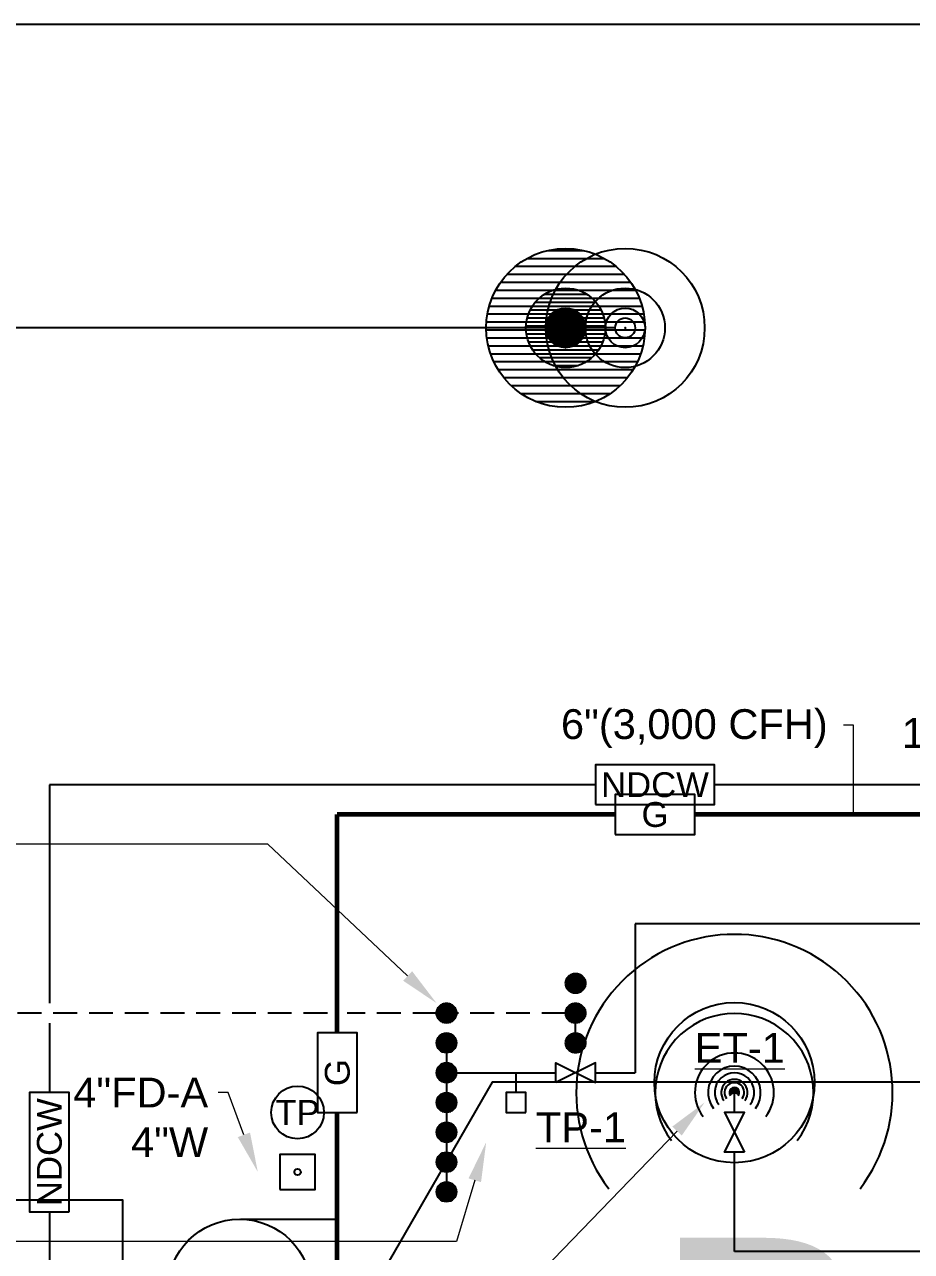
# Model space of a CAD drawing. Extents: x -6836 to 13740, y -142 to 3166.
# Drawn here: x 1044.8 to 1178.8, y 1038 to 1223.3 of the extents above; entities that cross this region are included whole.
import ezdxf
from ezdxf import colors
from ezdxf.entities.mleader import LeaderData, LeaderLine
from ezdxf.enums import TextEntityAlignment as Align
from ezdxf.math import Vec2, Vec3

# ---------------------------------------------------------------- set-up
doc = ezdxf.new("R2010")
doc.units = 0
doc.header["$LTSCALE"] = 18
doc.header["$MEASUREMENT"] = 0
doc.linetypes.add('VENT', pattern=[0.30000000000000004, 0.2, -0.1])
for name, color, linetype in [('0 @ 1 (1)', 7, 'Continuous'), ('0 @ 1 (2)', 7, 'Continuous'), ('0 @ 128', 7, 'Continuous'), ('0 @ 192', 7, 'Continuous'), ('0 @ 384', 7, 'Continuous'), ('0 @ 48', 7, 'Continuous'), ('0 @ 96', 7, 'Continuous'), ('M-EQP-N', 8, 'Continuous'), ('P-CW-N', 4, 'Continuous'), ('P-CW-N @ 1 (1)', 4, 'Continuous'), ('P-CW-N @ 1 (2)', 4, 'Continuous'), ('P-CW-N @ 12', 4, 'Continuous'), ('P-CW-N @ 128', 4, 'Continuous'), ('P-CW-N @ 16', 4, 'Continuous'), ('P-CW-N @ 192', 4, 'Continuous'), ('P-CW-N @ 2', 4, 'Continuous'), ('P-CW-N @ 24', 4, 'Continuous'), ('P-CW-N @ 384', 4, 'Continuous'), ('P-CW-N @ 4', 4, 'Continuous'), ('P-CW-N @ 48', 4, 'Continuous'), ('P-CW-N @ 64', 4, 'Continuous'), ('P-CW-N @ 768', 4, 'Continuous'), ('P-CW-N @ 8', 4, 'Continuous'), ('P-CW-N @ 96', 4, 'Continuous'), ('P-FIXT-N', 3, 'Continuous'), ('P-NDCW-N', 4, 'Continuous'), ('P-NDCW-N @ 48', 4, 'Continuous'), ('P-SAN-N @ 48', 6, 'Continuous'), ('P-SANV-N', 5, 'VENT'), ('P-SANV-N @ 48', 5, 'VENT'), ('P-STRM-N', 2, 'Continuous'), ('P-STRM-N @ 1 (1)', 2, 'Continuous'), ('P-STRM-N @ 192', 2, 'Continuous'), ('P-STRM-N @ 384', 2, 'Continuous'), ('P-STRM-N @ 48', 2, 'Continuous'), ('P-STRM-N @ 96', 2, 'Continuous'), ('P-TP-N @ 48', 6, 'Continuous')]:
    doc.layers.add(name, color=color, linetype=linetype)
for name, color, linetype, lineweight in [('G-ANNO-TEXT', 70, 'Continuous', 0), ('P-GAS-N', 3, 'Continuous', 60), ('P-GAS-N @ 48', 3, 'Continuous', 60)]:
    doc.layers.add(name, color=color, linetype=linetype, lineweight=lineweight)
doc.styles.add('Arial', font='arial.ttf')
doc.styles.add('Arial Narrow', font='ARIALN.TTF')
doc.dimstyles.new('Loop048', dxfattribs={"dimscale": 0, "dimtxt": 0.09375, "dimasz": 0.03125, "dimexe": 0.0625, "dimexo": 0.0625, "dimgap": 0.09375, "dimtad": 1, "dimdec": 4, "dimzin": 3, "dimdsep": 46, "dimlunit": 4, "dimtxsty": 'Arial', "dimblk": 'OBLIQUE', "dimcen": 0.09375, "dimdle": 0.0625, "dimclrd": 256, "dimclre": 256, "dimclrt": 256, "dimadec": 4, "dimazin": 0, "dimtfac": 0.8, "dimtdec": 4, "dimtix": 1, "dimtofl": 0, "dimtmove": 1, "dimatfit": 0, "dimldrblk": 'LeaderNoteBlock', "dimfxl": 1, "dimfrac": 1, "dimtolj": 1, "dimtzin": 0, "dimlwd": -1, "dimlwe": -1, "dimarcsym": 0})

# ---------------------------------------------------------------- blocks, each defined once
blk = doc.blocks.new('*U13')
at = {"linetype": 'Continuous'}
blk.add_lwpolyline([(-0.05555774199920424, -0.05555774199920421), (0.05555774199920421, -0.05555774199920424), (0.05555774199920425, 0.05555774199920421), (-0.05555774199920416, 0.05555774199920427)], close=True, dxfattribs=at)
at = {"color": 7, "linetype": 'Continuous'}
blk.add_circle((0, 0), 0.01, dxfattribs=at)
blk = doc.blocks.new('TrapPrimer')
at = {"linetype": 'Continuous'}
blk.add_circle((0, 0), 0.08288711157735473, dxfattribs=at)
at = {"linetype": 'Continuous', "style": 'Arial'}
blk.add_text('TP', height=0.078125, dxfattribs=at).set_placement((0, 0), align=Align.MIDDLE)
blk = doc.blocks.new('NON POWERED EQUIPMENT TAG')
blk.add_line((-0.28125, 0), (0.28125, 0))
blk.add_lwpolyline([(-0.28125, 0.15625), (0.28125, 0.15625), (0.28125, -0.15625), (-0.28125, -0.15625)], close=True)
at = {"style": 'Arial'}
for p in [(0, 0.03125), (0, -0.125)]:
    blk.add_attdef('XXXX', text='', height=0.078125, dxfattribs=at).set_placement(p, align=Align.CENTER)
blk = doc.blocks.new('*U2360')
at = {"layer": '0 @ 1 (1)'}
ref = blk.add_blockref('NON POWERED EQUIPMENT TAG', (913.6381814748947, 967.2108660248655), dxfattribs=at)
ref.add_attrib('XXXX', 'HX', dxfattribs={"layer": '0', "height": 0.078125, "style": 'Arial'}).set_placement((913.6381814748947, 967.2421160248655), align=Align.CENTER)
ref.add_attrib('XXXX', '1', dxfattribs={"layer": '0', "height": 0.078125, "style": 'Arial'}).set_placement((913.6381814748947, 967.0858660248655), align=Align.CENTER)
at = {"layer": '0 @ 1 (2)'}
ref = blk.add_blockref('NON POWERED EQUIPMENT TAG', (951.5264145180117, 996.3056228628284), dxfattribs=at)
ref.add_attrib('XXXX', 'HX', dxfattribs={"layer": '0', "height": 0.078125, "style": 'Arial'}).set_placement((951.5264145180117, 996.3368728628284), align=Align.CENTER)
ref.add_attrib('XXXX', '1', dxfattribs={"layer": '0', "height": 0.078125, "style": 'Arial'}).set_placement((951.5264145180117, 996.1806228628284), align=Align.CENTER)
at = {"layer": '0 @ 128'}
ref = blk.add_blockref('NON POWERED EQUIPMENT TAG', (951.5264145180117, 996.3056228628284), dxfattribs=dict(at, xscale=128, yscale=128, zscale=128))
ref.add_attrib('XXXX', 'HX', dxfattribs={"layer": '0', "height": 10, "style": 'Arial'}).set_placement((951.5264145180117, 1000.305622862828), align=Align.CENTER)
ref.add_attrib('XXXX', '1', dxfattribs={"layer": '0', "height": 10, "style": 'Arial'}).set_placement((951.5264145180117, 980.3056228628284), align=Align.CENTER)
at = {"layer": '0 @ 192'}
ref = blk.add_blockref('NON POWERED EQUIPMENT TAG', (951.5264145180117, 996.3056228628284), dxfattribs=dict(at, xscale=192, yscale=192, zscale=192))
ref.add_attrib('XXXX', 'HX', dxfattribs={"layer": '0', "height": 15, "style": 'Arial'}).set_placement((970.4705310395702, 1016.85300128181), align=Align.CENTER)
ref.add_attrib('XXXX', '1', dxfattribs={"layer": '0', "height": 15, "style": 'Arial'}).set_placement((970.4705310395702, 986.8530012818098), align=Align.CENTER)
at = {"layer": '0 @ 384'}
ref = blk.add_blockref('NON POWERED EQUIPMENT TAG', (951.5264145180117, 996.3056228628284), dxfattribs=dict(at, xscale=384, yscale=384, zscale=384))
ref.add_attrib('XXXX', 'HX', dxfattribs={"layer": '0', "height": 30, "style": 'Arial'}).set_placement((951.5264145180117, 1008.305622862828), align=Align.CENTER)
ref.add_attrib('XXXX', '1', dxfattribs={"layer": '0', "height": 30, "style": 'Arial'}).set_placement((951.5264145180117, 948.3056228628284), align=Align.CENTER)
at = {"layer": '0 @ 48'}
ref = blk.add_blockref('NON POWERED EQUIPMENT TAG', (913.6381814748947, 967.2108660248655), dxfattribs=dict(at, xscale=48, yscale=48, zscale=48))
ref.add_attrib('XXXX', 'HX', dxfattribs={"layer": '0', "height": 3.75, "style": 'Arial'}).set_placement((951.5264145180117, 997.8056228628284), align=Align.CENTER)
ref.add_attrib('XXXX', '1', dxfattribs={"layer": '0', "height": 3.75, "style": 'Arial'}).set_placement((951.5264145180117, 990.3056228628284), align=Align.CENTER)
at = {"layer": '0 @ 96'}
ref = blk.add_blockref('NON POWERED EQUIPMENT TAG', (951.5264145180117, 996.3056228628284), dxfattribs=dict(at, xscale=96, yscale=96, zscale=96))
ref.add_attrib('XXXX', 'HX', dxfattribs={"layer": '0', "height": 7.5, "style": 'Arial'}).set_placement((942.0543562572325, 992.0319336533377), align=Align.CENTER)
ref.add_attrib('XXXX', '1', dxfattribs={"layer": '0', "height": 7.5, "style": 'Arial'}).set_placement((942.0543562572325, 977.0319336533377), align=Align.CENTER)
blk = doc.blocks.new('*U60')
blk.add_line((-0.2136765412519757, 1.082467449009528e-15), (0.2136765412519732, 6.938893903907228e-16))
blk.add_lwpolyline([(0.2136765412519732, 6.938893903907228e-16), (0.1068382706259555, 0.1850493129169745), (-0.1068382706259557, 0.1850493129169745), (-0.2136765412520134, -6.433742427702782e-14), (-0.1068382706259483, -0.1850493129169653), (0.1068382706259551, -0.1850493129169653)], close=True)
at = {"style": 'Arial', "flags": 4}
for tag, p in [('XXXX', (-2.030828976147057e-16, 0.07700861977423457)), ('X', (-2.030828976147057e-16, -0.08995575117883425))]:
    blk.add_attdef(tag, text='', height=0.09375, dxfattribs=at).set_placement(p, align=Align.MIDDLE_CENTER)
at = {"style": 'Arial'}
blk.add_attdef('-', text='', height=0.09375, dxfattribs=at).set_placement((3.351485755587191e-15, -0.2840211939317867), align=Align.MIDDLE_CENTER)
blk = doc.blocks.new('*U2361')
at = {"layer": '0 @ 1 (1)'}
ref = blk.add_blockref('*U60', (1136.223874248222, 1002.997052938817), dxfattribs=at)
ref.add_attrib('XXXX', 'B', dxfattribs={"layer": '0', "height": 0.09375, "style": 'Arial'}).set_placement((1136.223874248222, 1003.074061558591), align=Align.MIDDLE_CENTER)
ref.add_attrib('X', '1', dxfattribs={"layer": '0', "height": 0.09375, "style": 'Arial'}).set_placement((1136.223874248222, 1002.907097187638), align=Align.MIDDLE_CENTER)
at = {"layer": '0 @ 1 (2)'}
ref = blk.add_blockref('*U60', (1156.443542399655, 1002.997052938817), dxfattribs=at)
ref.add_attrib('XXXX', 'B', dxfattribs={"layer": '0', "height": 0.09375, "style": 'Arial'}).set_placement((1156.443542399655, 1003.074061558592), align=Align.MIDDLE_CENTER)
ref.add_attrib('X', '1', dxfattribs={"layer": '0', "height": 0.09375, "style": 'Arial'}).set_placement((1156.443542399655, 1002.907097187638), align=Align.MIDDLE_CENTER)
at = {"layer": '0 @ 128'}
ref = blk.add_blockref('*U60', (1156.443542399655, 1002.997052938817), dxfattribs=dict(at, xscale=128, yscale=128, zscale=128))
ref.add_attrib('XXXX', 'B', dxfattribs={"layer": '0', "height": 12, "style": 'Arial'}).set_placement((1156.443542399655, 1012.854156269919), align=Align.MIDDLE_CENTER)
ref.add_attrib('X', '1', dxfattribs={"layer": '0', "height": 12, "style": 'Arial'}).set_placement((1156.443542399655, 991.4827167879265), align=Align.MIDDLE_CENTER)
at = {"layer": '0 @ 192'}
ref = blk.add_blockref('*U60', (1156.443542399655, 1002.997052938817), dxfattribs=dict(at, xscale=192, yscale=192, zscale=192))
ref.add_attrib('XXXX', 'B', dxfattribs={"layer": '0', "height": 18, "style": 'Arial'}).set_placement((1166.553376475371, 1017.78270793547), align=Align.MIDDLE_CENTER)
ref.add_attrib('X', '1', dxfattribs={"layer": '0', "height": 18, "style": 'Arial'}).set_placement((1166.553376475371, 985.7255487124811), align=Align.MIDDLE_CENTER)
at = {"layer": '0 @ 384'}
ref = blk.add_blockref('*U60', (1156.443542399655, 1002.997052938817), dxfattribs=dict(at, xscale=384, yscale=384, zscale=384))
ref.add_attrib('XXXX', 'B', dxfattribs={"layer": '0', "height": 36, "style": 'Arial'}).set_placement((1156.443542399655, 1032.568362932123), align=Align.MIDDLE_CENTER)
ref.add_attrib('X', '1', dxfattribs={"layer": '0', "height": 36, "style": 'Arial'}).set_placement((1156.443542399655, 968.4540444861449), align=Align.MIDDLE_CENTER)
at = {"layer": '0 @ 48'}
ref = blk.add_blockref('*U60', (1136.223874248222, 1002.997052938817), dxfattribs=dict(at, xscale=48, yscale=48, zscale=48))
ref.add_attrib('XXXX', 'B', dxfattribs={"layer": '0', "height": 4.5, "style": 'Arial'}).set_placement((1156.443542399655, 1006.693466687981), align=Align.MIDDLE_CENTER)
ref.add_attrib('X', '1', dxfattribs={"layer": '0', "height": 4.5, "style": 'Arial'}).set_placement((1156.443542399655, 998.6791768822333), align=Align.MIDDLE_CENTER)
at = {"layer": '0 @ 96'}
ref = blk.add_blockref('*U60', (1156.443542399655, 1002.997052938817), dxfattribs=dict(at, xscale=96, yscale=96, zscale=96))
ref.add_attrib('XXXX', 'B', dxfattribs={"layer": '0', "height": 9, "style": 'Arial'}).set_placement((1151.388625361797, 1010.389880437144), align=Align.MIDDLE_CENTER)
ref.add_attrib('X', '1', dxfattribs={"layer": '0', "height": 9, "style": 'Arial'}).set_placement((1151.388625361797, 994.3613008256492), align=Align.MIDDLE_CENTER)
blk = doc.blocks.new('A$C04B83033')
blk.add_lwpolyline([(1077.356855776037, 1053.383457495076), (1091.921062612257, 1053.383457495076), (1091.921062612257, 1046.896426564468), (1087.192904614047, 1046.896426564468)])
blk.add_circle((1077.236189888697, 1042.498837094217), 10.88462040086072)
for name in ['*U2361', '*U2360']:
    blk.add_blockref(name, (0, 0))
blk = doc.blocks.new('Gas Pipe Type')
at = {"layer": 'DEFPOINTS'}
blk.add_lwpolyline([(-0.125, -0.0625), (0.125, -0.0625), (0.125, 0.0625), (-0.125, 0.0625)], close=True, dxfattribs=at)
at = {"style": 'Arial'}
blk.add_text('G', height=0.078125, dxfattribs=at).set_placement((-2.775557561562891e-17, 0), align=Align.MIDDLE)
blk = doc.blocks.new('*U36')
h = blk.add_hatch()
h.set_pattern_fill('ANSI31', color=256, scale=0.025, angle=135)
h.set_pattern_definition([(180, (0, 0), (-4.336808689942018e-19, -0.003125), [])])
edge = h.paths.add_edge_path()
edge.add_arc((-3.469446951953614e-18, -6.938893903907228e-18), 0.03125000000000001, 0, 360)
blk.add_circle((0, 0), 0.03125)
blk = doc.blocks.new('_Oblique')
at = {"color": 0, "linetype": 'ByBlock', "lineweight": -2}
blk.add_line((-0.5, -0.5), (0.5, 0.5), dxfattribs=at)
blk = doc.blocks.new('LeaderNoteBlock')
blk.add_ellipse((0, 0), major_axis=(1, -1.836909530733566e-16), ratio=0.2499999999998295, start_param=5.387520513321723, end_param=10.32044275462724)
blk = doc.blocks.new('*U2476')
at = {"layer": 'P-STRM-N @ 1 (1)'}
blk.add_blockref('*U36', (1126.5, 1177.5), dxfattribs=at)
at = {"layer": 'P-STRM-N @ 192', "xscale": 192, "yscale": 192, "zscale": 192}
blk.add_blockref('*U36', (1126.5, 1177.5), dxfattribs=at)
at = {"layer": 'P-STRM-N @ 384', "xscale": 384, "yscale": 384, "zscale": 384}
blk.add_blockref('*U36', (1126.5, 1177.5), dxfattribs=at)
at = {"layer": 'P-STRM-N @ 48', "xscale": 48, "yscale": 48, "zscale": 48}
blk.add_blockref('*U36', (1126.5, 1177.5), dxfattribs=at)
at = {"layer": 'P-STRM-N @ 96', "xscale": 96, "yscale": 96, "zscale": 96}
blk.add_blockref('*U36', (1126.5, 1177.5), dxfattribs=at)
blk = doc.blocks.new('*U41')
blk.add_circle((0, 0), 0.03125)
blk = doc.blocks.new('*U2477')
at = {"layer": 'P-STRM-N @ 1 (1)'}
blk.add_blockref('*U41', (1135.5, 1177.5), dxfattribs=at)
at = {"layer": 'P-STRM-N @ 192', "xscale": 192, "yscale": 192, "zscale": 192}
blk.add_blockref('*U41', (1135.5, 1177.5), dxfattribs=at)
at = {"layer": 'P-STRM-N @ 384', "xscale": 384, "yscale": 384, "zscale": 384}
blk.add_blockref('*U41', (1135.5, 1177.5), dxfattribs=at)
at = {"layer": 'P-STRM-N @ 48', "xscale": 48, "yscale": 48, "zscale": 48}
blk.add_blockref('*U41', (1135.5, 1177.5), dxfattribs=at)
at = {"layer": 'P-STRM-N @ 96', "xscale": 96, "yscale": 96, "zscale": 96}
blk.add_blockref('*U41', (1135.5, 1177.5), dxfattribs=at)
blk = doc.blocks.new('Flow Switch')
at = {"linetype": 'Continuous'}
blk.add_line((0, 0), (0, 0.0625), dxfattribs=at)
blk.add_lwpolyline([(-0.03125, 0.125), (-0.03125, 0.0625), (0.03125, 0.0625), (0.03125, 0.125)], close=True, dxfattribs=at)
at = {"layer": 'G-ANNO-TEXT', "style": 'Arial Narrow', "flags": 12}
blk.add_attdef('X', (0.05045124232403764, 0.0625), '', height=0.078125, dxfattribs=at)
blk = doc.blocks.new('*U84')
at = {"layer": 'DEFPOINTS'}
blk.add_lwpolyline([(-0.1875, -0.06249999999999999), (0.1875, -0.0625), (0.1875, 0.0625), (-0.1875, 0.0625)], close=True, dxfattribs=at)
at = {"style": 'Arial'}
blk.add_text('NDCW', height=0.078125, dxfattribs=at).set_placement((-8.219560710945029e-17, 0), align=Align.MIDDLE)
blk = doc.blocks.new('*U3')
at = {"linetype": 'Continuous'}
blk.add_arc((0, 0), 0.03111555437015312, 232.5669694738212, 127.4330305261797, dxfattribs=at)
blk = doc.blocks.new('*U2905')
at = {"layer": 'P-CW-N @ 1 (1)', "rotation": 89.99999999999999}
blk.add_blockref('*U3', (1152, 1062), dxfattribs=at)
at = {"layer": 'P-CW-N @ 1 (2)', "rotation": 89.99999999999999}
blk.add_blockref('*U3', (1152, 1062), dxfattribs=at)
at = {"layer": 'P-CW-N @ 12', "xscale": 12, "yscale": 12, "zscale": 12, "rotation": 89.99999999999999}
blk.add_blockref('*U3', (1152, 1062), dxfattribs=at)
at = {"layer": 'P-CW-N @ 128', "xscale": 128, "yscale": 128, "zscale": 128, "rotation": 89.99999999999999}
blk.add_blockref('*U3', (1152, 1062), dxfattribs=at)
at = {"layer": 'P-CW-N @ 16', "xscale": 16, "yscale": 16, "zscale": 16, "rotation": 89.99999999999999}
blk.add_blockref('*U3', (1152, 1062), dxfattribs=at)
at = {"layer": 'P-CW-N @ 192', "xscale": 192, "yscale": 192, "zscale": 192, "rotation": 89.99999999999999}
blk.add_blockref('*U3', (1152, 1062), dxfattribs=at)
at = {"layer": 'P-CW-N @ 2', "xscale": 2, "yscale": 2, "zscale": 2, "rotation": 89.99999999999999}
blk.add_blockref('*U3', (1152, 1062), dxfattribs=at)
at = {"layer": 'P-CW-N @ 24', "xscale": 24, "yscale": 24, "zscale": 24, "rotation": 89.99999999999999}
blk.add_blockref('*U3', (1152, 1062), dxfattribs=at)
at = {"layer": 'P-CW-N @ 384', "xscale": 384, "yscale": 384, "zscale": 384, "rotation": 89.99999999999999}
blk.add_blockref('*U3', (1152, 1062), dxfattribs=at)
at = {"layer": 'P-CW-N @ 4', "xscale": 4, "yscale": 4, "zscale": 4, "rotation": 89.99999999999999}
blk.add_blockref('*U3', (1152, 1062), dxfattribs=at)
at = {"layer": 'P-CW-N @ 48', "xscale": 48, "yscale": 48, "zscale": 48, "rotation": 89.99999999999999}
blk.add_blockref('*U3', (1152, 1062), dxfattribs=at)
at = {"layer": 'P-CW-N @ 64', "xscale": 64, "yscale": 64, "zscale": 64, "rotation": 89.99999999999999}
blk.add_blockref('*U3', (1152, 1062), dxfattribs=at)
at = {"layer": 'P-CW-N @ 768', "xscale": 768, "yscale": 768, "zscale": 768, "rotation": 89.99999999999999}
blk.add_blockref('*U3', (1152, 1062), dxfattribs=at)
at = {"layer": 'P-CW-N @ 8', "xscale": 8, "yscale": 8, "zscale": 8, "rotation": 89.99999999999999}
blk.add_blockref('*U3', (1152, 1062), dxfattribs=at)
at = {"layer": 'P-CW-N @ 96', "xscale": 96, "yscale": 96, "zscale": 96, "rotation": 89.99999999999999}
blk.add_blockref('*U3', (1152, 1062), dxfattribs=at)
blk = doc.blocks.new('PLMB BALL VALVES')
at = {"linetype": 'Continuous'}
blk.add_lwpolyline([(-0.06249999999977263, -0.03124999999991473), (-0.06249999999977263, 0.03124999999991463), (0.0625, -0.03124999999991473), (0.0625, 0.03124999999991472), (-0.06249999999977263, -0.03124999999991473)], dxfattribs=at)

msp = doc.modelspace()

# ---------------------------------------------------------------- linework, layer by layer
at = {"layer": 'DEFPOINTS'}
msp.add_lwpolyline([(551.4790223701315, 793.0418214342955), (1470.391652818645, 793.0418214342955), (1470.391652818645, 1223.314600514794), (551.4790223701315, 1223.314600514794)], close=True, dxfattribs=at)
at = {"layer": 'P-CW-N'}
for p, q in [((1258.5, 1087.5), (1137, 1087.5)), ((1137, 1087.5), (1137, 1065)), ((1108.5, 1068), (1108.5, 1048.5)), ((1110, 1065), (1125, 1065)), ((1131, 1065), (1137, 1065)), ((1152, 1059), (1152, 1062)), ((1152, 1038), (1152, 1053)), ((1278, 1038), (1152, 1038))]:
    msp.add_line(p, q, dxfattribs=at)
at = {"layer": 'P-CW-N', "linetype": 'Continuous'}
msp.add_lwpolyline([(1125.000000000011, 1063.500000000004), (1125.000000000011, 1066.499999999996), (1131, 1063.500000000004), (1131, 1066.499999999996), (1125.000000000011, 1063.500000000004)], dxfattribs=at)
at = {"layer": 'P-FIXT-N'}
msp.add_circle((1152, 1063.5), 12.09338662244782, dxfattribs=at)
at = {"layer": 'P-GAS-N'}
for p, q in [((1092, 1071), (1092, 1104)), ((1134, 1104), (1092, 1104)), ((1300.5, 1104), (1146, 1104)), ((1092, 997.5), (1092, 1059))]:
    msp.add_line(p, q, dxfattribs=at)
at = {"layer": 'P-NDCW-N'}
for p, q in [((1048.5, 1108.5), (1048.5, 1075.5)), ((1131, 1108.5), (1048.5, 1108.5)), ((1213.5, 1108.5), (1149, 1108.5)), ((1048.5, 1072.5), (1048.5, 1062)), ((1048.5, 1044), (1048.5, 967.5))]:
    msp.add_line(p, q, dxfattribs=at)
at = {"layer": 'P-SANV-N'}
for p, q in [((1090.5, 1074), (1002, 1074)), ((1107, 1074), (1093.5, 1074)), ((1126.5, 1074), (1110, 1074)), ((1128, 1071), (1128, 1072.5))]:
    msp.add_line(p, q, dxfattribs=at)
at = {"layer": 'P-STRM-N'}
for p, q in [((1125, 1177.5), (1002, 1177.5)), ((1134, 1177.5), (1126.5, 1177.5))]:
    msp.add_line(p, q, dxfattribs=at)

# ---------------------------------------------------------------- block references
at = {"layer": 'M-EQP-N'}
msp.add_blockref('A$C04B83033', (0, -10.5), dxfattribs=at)
at = {"layer": 'P-CW-N'}
msp.add_blockref('*U2905', (0, 0), dxfattribs=at)
at = {"layer": 'P-CW-N @ 48', "xscale": 48, "yscale": 48, "zscale": 48}
for name, p, rotation in [('Flow Switch', (1119, 1065), 180), ('PLMB BALL VALVES', (1152, 1056), 90)]:
    msp.add_blockref(name, p, dxfattribs=dict(at, rotation=rotation))
at = {"layer": 'P-GAS-N @ 48', "linetype": 'ByBlock', "lineweight": -2, "xscale": 48, "yscale": 48, "zscale": 48}
msp.add_blockref('Gas Pipe Type', (1140, 1104), dxfattribs=at)
at = {"layer": 'P-GAS-N @ 48', "linetype": 'ByBlock', "lineweight": -2, "xscale": 48, "yscale": 48, "zscale": 48, "rotation": 90}
msp.add_blockref('Gas Pipe Type', (1092, 1065), dxfattribs=at)
at = {"layer": 'P-NDCW-N @ 48', "linetype": 'ByBlock', "lineweight": -2, "xscale": 48, "yscale": 48, "zscale": 48}
msp.add_blockref('*U84', (1140, 1108.5), dxfattribs=at)
at = {"layer": 'P-NDCW-N @ 48', "linetype": 'ByBlock', "lineweight": -2, "xscale": 48.00000000000001, "yscale": 48.00000000000001, "zscale": 48.00000000000001, "rotation": 89.99999999999999}
msp.add_blockref('*U84', (1048.5, 1053), dxfattribs=at)
at = {"layer": 'P-SAN-N @ 48', "xscale": 48, "yscale": 48, "zscale": 48}
msp.add_blockref('*U13', (1086, 1050), dxfattribs=at)
at = {"layer": 'P-SANV-N @ 48', "xscale": 48, "yscale": 48, "zscale": 48}
for p in [(1128, 1078.5), (1108.5, 1074), (1128, 1074), (1128, 1069.5)]:
    msp.add_blockref('*U36', p, dxfattribs=at)
at = {"layer": 'P-STRM-N'}
for name in ['*U2476', '*U2477']:
    msp.add_blockref(name, (0, 0), dxfattribs=at)
at = {"layer": 'P-TP-N @ 48', "xscale": 48, "yscale": 48, "zscale": 48}
for name, p in [('*U36', (1108.5, 1069.5)), ('*U36', (1108.5, 1065)), ('TrapPrimer', (1086, 1059)), ('*U36', (1108.5, 1060.5)), ('*U36', (1108.5, 1056)), ('*U36', (1108.5, 1051.5)), ('*U36', (1108.5, 1047))]:
    msp.add_blockref(name, p, dxfattribs=at)

# ---------------------------------------------------------------- texts
at = {"layer": 'G-ANNO-TEXT', "char_height": 4.5, "style": 'Arial'}
for s, width, insert, attachment_point in [('6"(3,000 CFH)', 53.09999999999991, (1166.1, 1119.9), 3), ('\\A1;1{\\H0.8x;\\S1#2;}"', 35.09999999999991, (1188.6, 1119.9), 3), ('{\\LET-1}', 36, (1146, 1071), 1), ('{\\LTP-1}', 39, (1122, 1059), 1)]:
    msp.add_mtext_dynamic_manual_height_columns(s, width=width, gutter_width=22.5, heights=[0], dxfattribs=dict(at, insert=insert, attachment_point=attachment_point))

# ---------------------------------------------------------------- leaders
at = {"layer": 'G-ANNO-TEXT'}
msp.add_leader([(1170, 1104), (1170, 1117.5), (1168.5, 1117.5)], dimstyle='Loop048', override={"dimscale": 0}, dxfattribs=at)
ml = msp.add_multileader_mtext('Standard', dxfattribs=at)
ml.set_content('\\A1;2"V TO 4"VTR\\P(3)2"V\\P(6){\\H0.8x;\\S1#2;}"TP ', color=256, style='Arial')
ml.set_leader_properties(color=256, linetype='ByLayer', lineweight=-1)
ml.build(insert=Vec2(0, 0))
ml.multileader.update_dxf_attribs({"has_dogleg": 0, "dogleg_length": 0.125, "arrow_head_size": 6, "scale": 48})
ctx = ml.context
ctx.base_point, ctx.scale, ctx.char_height, ctx.arrow_head_size, ctx.landing_gap_size, ctx.plane_origin = Vec3(559.8192360163711, 1099.5), 48, 4.5, 6, 1.5, Vec3(1111.5, 1089)
ctx.text_align_type = 2
notes = []
notes.append((ctx, [(0, (1, 1, 0), (609, 1099.5), (-1, 0), 6, [(0, [(1107, 1075.5), (1081.5, 1099.5)], 0, [])])]))
ctx.mtext.insert, ctx.mtext.alignment, ctx.mtext.flow_direction = Vec3(601.5, 1102.411493860846), 3, 5
ml = msp.add_multileader_mtext('Standard', dxfattribs=at)
ml.set_content('4"FD-A\\P4"W', color=256, style='Arial')
ml.set_leader_properties(color=256, linetype='ByLayer', lineweight=-1)
ml.build(insert=Vec2(0, 0))
ml.multileader.update_dxf_attribs({"has_dogleg": 0, "dogleg_length": 0.125, "arrow_head_size": 6, "scale": 48})
ctx = ml.context
ctx.base_point, ctx.scale, ctx.char_height, ctx.arrow_head_size, ctx.landing_gap_size, ctx.plane_origin = Vec3(1050.676330150068, 1062), 48, 4.5, 6, 1.5, Vec3(1080, 1050)
ctx.text_align_type = 2
notes.append((ctx, [(0, (1, 1, 0), (1080, 1062), (-1, 0), 6, [(0, [(1080, 1050), (1075.5, 1062)], 0, [])])]))
ctx.mtext.insert, ctx.mtext.alignment, ctx.mtext.flow_direction = Vec3(1072.5, 1064.25), 3, 5
ml = msp.add_multileader_mtext('Standard', dxfattribs=at)
ml.set_content('2"CW-DROP', color=256, style='Arial')
ml.set_leader_properties(color=256, linetype='ByLayer', lineweight=-1)
ml.build(insert=Vec2(0, 0))
ml.multileader.update_dxf_attribs({"has_dogleg": 0, "dogleg_length": 0.125, "arrow_head_size": 6, "scale": 48})
ctx = ml.context
ctx.base_point, ctx.scale, ctx.char_height, ctx.arrow_head_size, ctx.landing_gap_size, ctx.plane_origin = Vec3(690, 1017), 48, 4.5, 6, 1.5, Vec3(1147.5, 1060.5)
ctx.text_align_type = 2
notes.append((ctx, [(0, (1, 1, 0), (735, 1017), (-1, 0), 6, [(0, [(1147.5, 1060.5), (1105.5, 1017)], 0, [])])]))
ctx.mtext.insert, ctx.mtext.alignment, ctx.mtext.flow_direction = Vec3(727.5, 1019.288369713506), 3, 5
ml = msp.add_multileader_mtext('Standard', dxfattribs=at)
ml.set_content('PROVIDE UNISTRUT POLE FROM FLOOR TO CEILING TO SUPPORT VENT AND TP PIPING', color=256, style='Arial')
ml.set_leader_properties(color=256, linetype='ByLayer', lineweight=-1)
ml.build(insert=Vec2(0, 0))
ml.multileader.update_dxf_attribs({"has_dogleg": 0, "dogleg_length": 0.125, "arrow_head_size": 6, "scale": 48})
ctx = ml.context
ctx.base_point, ctx.scale, ctx.char_height, ctx.arrow_head_size, ctx.landing_gap_size, ctx.plane_origin = Vec3(624.9986357435198, 1039.5), 48, 4.5, 6, 1.5, Vec3(1114.5, 1054.5)
ctx.text_align_type = 2
notes.append((ctx, [(0, (1, 1, 0), (735, 1039.5), (-1, 0), 6, [(0, [(1114.5, 1054.5), (1110, 1039.5)], 0, [])])]))
ctx.mtext.insert, ctx.mtext.width, ctx.mtext.alignment, ctx.mtext.flow_direction = Vec3(727.5, 1041.788369713506), 103.5677520561803, 3, 5
for ctx, leaders in notes:
    for number, flags, end, landing, length, lines in leaders:
        leader = LeaderData()
        leader.index, (leader.has_last_leader_line, leader.has_dogleg_vector, leader.attachment_direction) = number, flags
        leader.last_leader_point, leader.dogleg_vector, leader.dogleg_length = Vec3(end), Vec3(landing), length
        for number, points, colour, breaks in lines:
            line = LeaderLine()
            line.index, line.vertices, line.color, line.breaks = number, Vec3.list(points), colors.encode_raw_color(colour), breaks
            leader.lines.append(line)
        ctx.leaders.append(leader)

doc.saveas('drawing.dxf')
